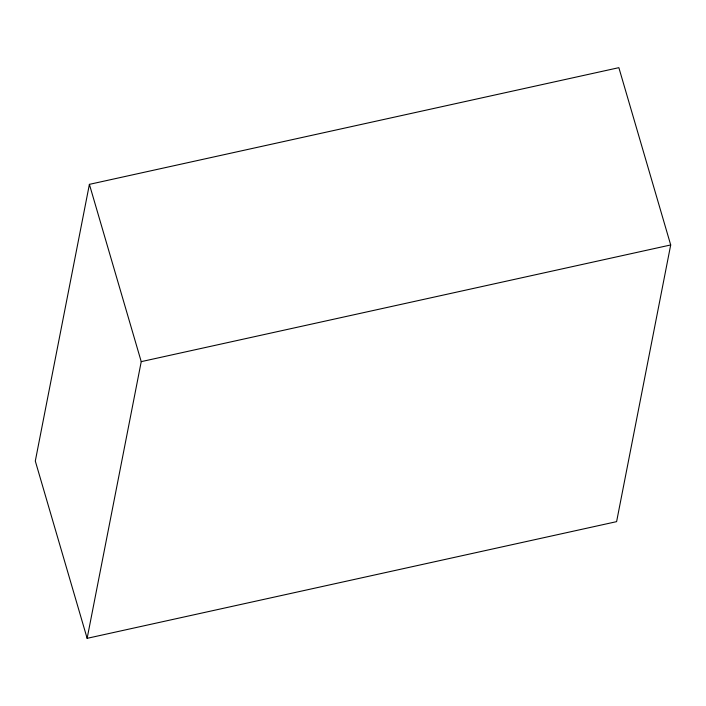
<?xml version="1.0" encoding="UTF-8"?>
<svg xmlns="http://www.w3.org/2000/svg" width="706" height="706" viewBox="0 0 706 706"><rect width="100%" height="100%" fill="white"/><g stroke="black" fill="none" stroke-linecap="round" stroke-linejoin="round"><path stroke-width="1.06" d="M89.397 184.354L35.3 461.044L87.138 638.33L616.603 521.646L670.7 244.956L618.862 67.67L89.397 184.354L141.235 361.64L87.138 638.33M141.235 361.64L670.7 244.956"/></g></svg>
